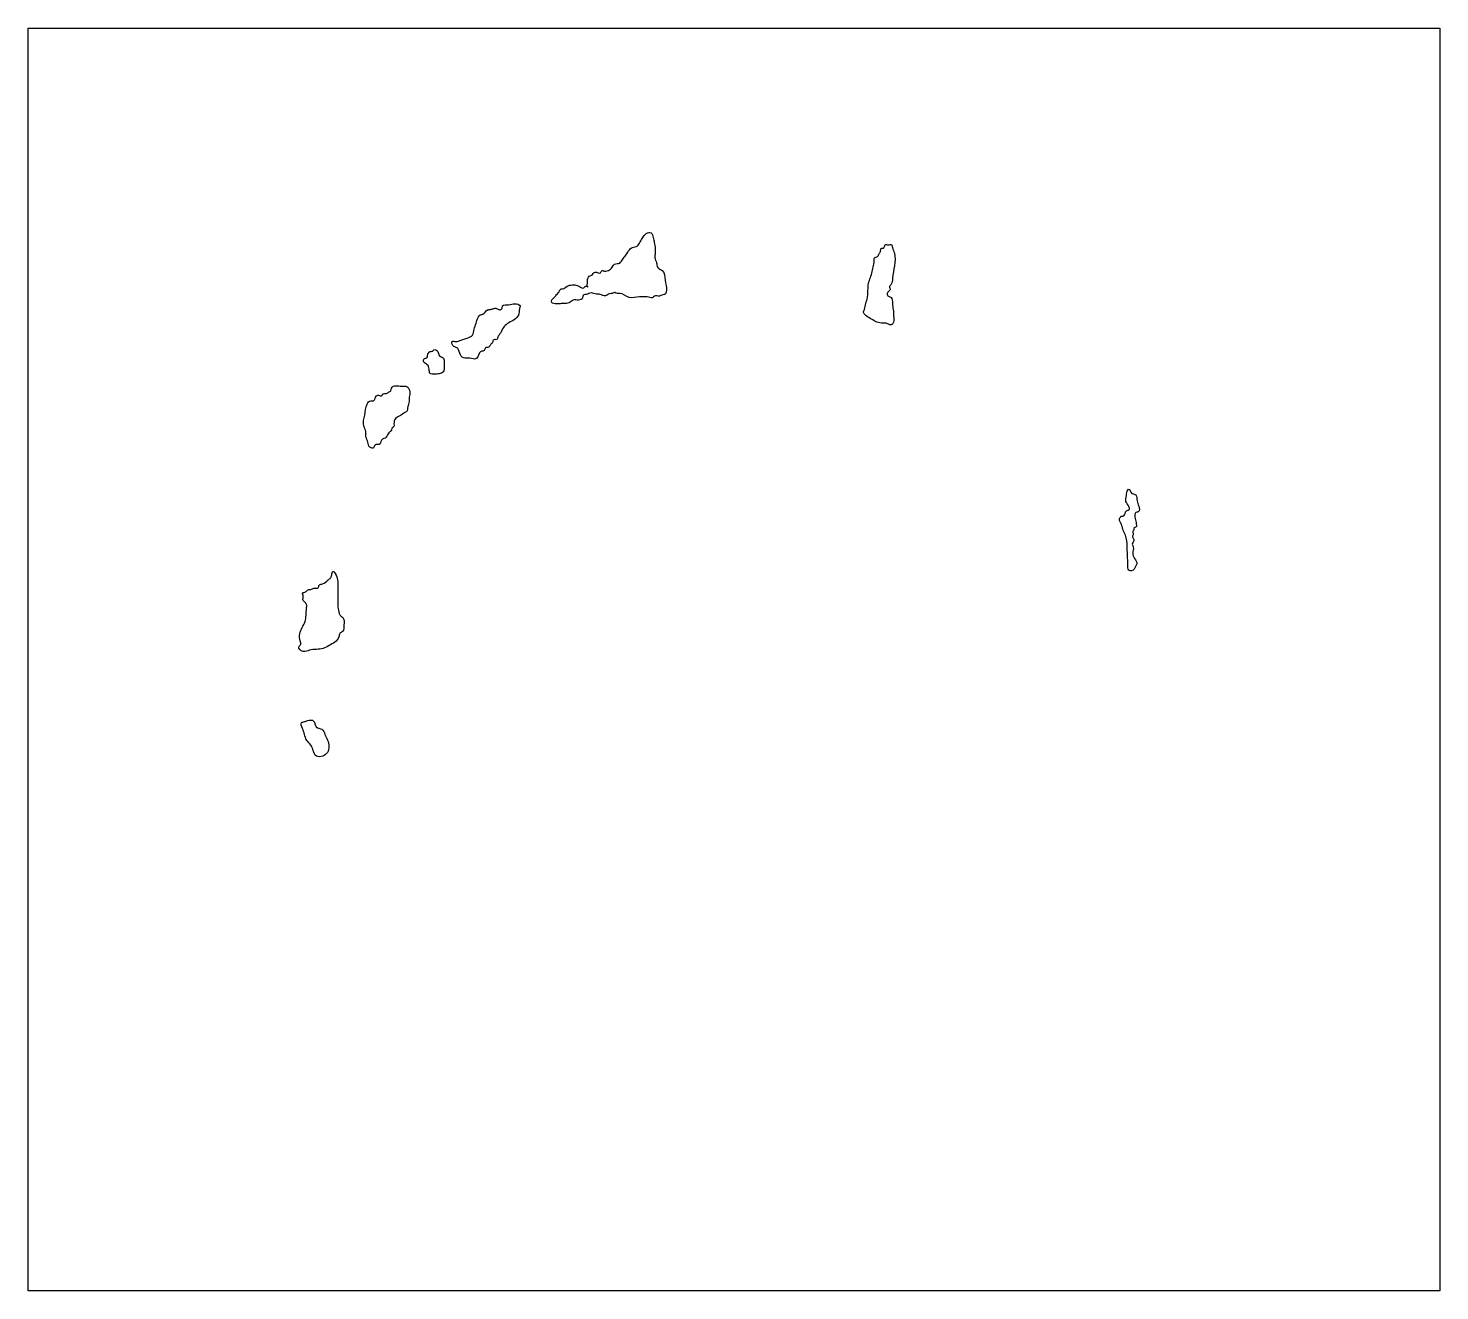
# Model space of a CAD drawing. Header units: millimetres. Extents: x 0 to 1900, y -800 to 900.
import ezdxf

# ---------------------------------------------------------------- set-up
doc = ezdxf.new("R2010")
doc.units = ezdxf.units.MM
doc.layers.get('0').update_dxf_attribs({"linetype": 'CONTINUOUS'})

msp = doc.modelspace()

# ---------------------------------------------------------------- linework, layer by layer
msp.add_lwpolyline([(1900, -800), (0, -800), (0, 900), (1900, 900)], close=True)
for points, knots in [([(707.4, 529.3), (709.8, 528.8), (714.2, 528.7), (720.7, 529.7), (728.5, 529.2), (733.3, 535), (740.6, 533.4), (747, 534.9), (746, 540.8), (749.9, 541.7), (753.2, 541.5), (757.4, 544.8), (763.1, 541.2), (770, 542.7), (777.3, 537.4), (781.5, 543.3), (786.3, 542.3), (789.4, 544.8), (792.6, 542.2), (799.9, 543.8), (808.4, 535), (820.6, 538.3), (830, 538.7), (835.3, 537.9), (840.4, 536.4), (843.4, 541), (849.1, 538.2), (852.9, 541.1), (858, 541.1), (860.2, 549.2), (856.6, 560.3), (857.2, 573.3), (846.1, 576.9), (846.2, 584.5), (842.8, 591), (844.6, 599.6), (843.1, 609.5), (841.4, 617.9), (839.5, 626.2), (830.9, 624.3), (827.2, 618.1), (823.5, 612.7), (820.6, 605.4), (812.4, 605.7), (808, 600.2), (804.6, 594.1), (799.9, 589.6), (797.2, 582.5), (788.1, 583.6), (785.8, 575.9), (780.4, 573.5), (776, 572.2), (771.9, 574.9), (770.8, 569.9), (767.2, 570.6), (762.7, 572.4), (760.7, 569.7), (758.3, 567.4), (753.6, 565.8), (752.4, 560.9), (753.3, 556.3), (751.3, 553.5), (754.6, 550.8), (751.7, 553.4), (748.8, 551.8), (746.8, 548.9), (742.3, 552.2), (737.6, 554.5), (730, 554.6), (724.6, 552.6), (721.2, 549), (715.8, 549.7), (714.7, 544.2), (710.9, 541.5), (709.5, 538), (705, 536.2), (703.9, 530.2), (706.3, 529.5), (707.4, 529.3)], [0, 0, 0, 0, 0.698624, 1.397247, 2.095871, 2.794494, 3.493118, 4.191741, 4.541053, 4.890365, 5.239676, 5.588988, 6.287612, 6.986235, 7.684859, 8.383482, 8.732794, 9.082106, 9.431418, 9.780729, 11.177977, 12.575224, 13.273847, 13.972471, 14.321782, 14.671094, 15.369718, 15.719029, 16.068341, 16.766965, 18.164212, 19.561459, 20.260082, 20.958706, 21.65733, 22.355953, 23.7532, 24.451824, 25.150447, 25.849071, 26.547694, 27.246318, 27.944941, 28.643565, 29.342188, 30.040812, 30.739435, 31.438059, 32.136683, 32.835306, 33.53393, 33.883241, 34.232553, 34.581865, 34.931177, 35.280488, 35.6298, 35.979112, 36.328424, 37.027047, 37.376359, 37.725671, 37.900327, 38.074983, 38.424294, 38.773606, 39.122918, 39.821541, 40.520165, 41.218788, 41.5681, 41.917412, 42.616035, 42.965347, 43.314659, 44.013283, 44.362594, 44.711906, 44.711906, 44.711906, 44.711906]), ([(1148.4, 502.9), (1151.2, 502.7), (1155.7, 503.6), (1160.5, 499.5), (1165.7, 502.8), (1164.7, 510.8), (1164.9, 519.1), (1163, 527), (1163.4, 535.4), (1160.4, 538.5), (1155.5, 539.9), (1156.7, 545.3), (1161.3, 547.6), (1158.2, 552.5), (1163.3, 556), (1163.2, 566.6), (1166.5, 579.6), (1167.5, 594.9), (1163.4, 602.9), (1162.6, 609.8), (1157.8, 607.8), (1152.5, 609.6), (1152.8, 603), (1147.4, 604.7), (1147.5, 598.9), (1144.8, 596), (1143.9, 592), (1138.2, 591.7), (1139.2, 584.7), (1136.8, 578.5), (1135.5, 567.4), (1128.9, 554.8), (1131.4, 540.2), (1127.1, 529.6), (1126.4, 522.8), (1123.7, 517.2), (1127.2, 512.8), (1133.2, 509.4), (1140.3, 505), (1145.6, 503), (1148.4, 502.9)], [0, 0, 0, 0, 0.842824, 1.264235, 1.685647, 2.528471, 3.371294, 4.214118, 5.056942, 5.478353, 5.899765, 6.321177, 6.742589, 7.164001, 7.585412, 8.428236, 10.113883, 11.79953, 12.642354, 13.063766, 13.485178, 13.906589, 14.328001, 14.749413, 15.170825, 15.592237, 16.013648, 16.43506, 16.856472, 17.699295, 18.542119, 20.227766, 21.913413, 22.756237, 23.599061, 24.020472, 24.441884, 25.284708, 26.127531, 26.970355, 26.970355, 26.970355, 26.970355]), ([(585.9, 456.1), (588.2, 455.3), (594.2, 457), (603.8, 452.3), (606.1, 460.9), (609.2, 465.4), (614.4, 464.9), (614.6, 470.8), (620.3, 469.6), (621.8, 474.3), (625.5, 476.2), (625.4, 482.1), (631.9, 479.2), (631.8, 485), (635.5, 488.6), (638.4, 495.4), (644.7, 503.8), (657, 506.9), (661.1, 516.5), (660.7, 522), (663.9, 527.5), (654, 530.2), (647.6, 526.5), (637.7, 528.8), (638.2, 521.5), (634.2, 520.3), (630.5, 523.3), (626.1, 522.8), (622.3, 520.9), (616.2, 521.4), (614, 514.3), (607.8, 514.6), (604.6, 509.3), (602.9, 502.7), (600, 494.9), (599, 485.8), (590.9, 482.5), (582.7, 480.6), (577, 476.9), (569.9, 479.6), (570, 474.1), (572.8, 471), (578.9, 470.1), (580.4, 462.2), (583.6, 457), (585.9, 456.1)], [0, 0, 0, 0, 0.837315, 1.674631, 2.511946, 2.930604, 3.349262, 3.76792, 4.186577, 4.605235, 5.023893, 5.44255, 5.861208, 6.279866, 6.698524, 7.535839, 8.373154, 10.047785, 10.885101, 11.303759, 11.722416, 12.559732, 13.397047, 14.234363, 14.65302, 15.071678, 15.490336, 15.908993, 16.327651, 16.746309, 17.583624, 18.002282, 18.42094, 19.258255, 20.095571, 20.932886, 21.770202, 22.607517, 23.444833, 23.86349, 24.282148, 24.700806, 25.119463, 25.956779, 26.794094, 26.794094, 26.794094, 26.794094]), ([(540.9, 435.1), (542.1, 433.9), (547.6, 434.4), (552.9, 434.3), (559.7, 436.7), (560.2, 443.5), (559.4, 449.2), (560.4, 456.7), (552.3, 458), (552.4, 465.5), (546.4, 468.9), (544, 464.3), (539.3, 465.2), (537.5, 460.4), (537.2, 455.5), (531.4, 456.2), (531.7, 449.1), (537.8, 447.7), (540.3, 441.3), (539.7, 436.2), (540.9, 435.1)], [0, 0, 0, 0, 0.621686, 1.243371, 1.865057, 2.486742, 3.108428, 3.730113, 4.351799, 4.973484, 5.59517, 5.906012, 6.216855, 6.838541, 7.149384, 7.460226, 8.081912, 8.703597, 9.325283, 9.946968, 9.946968, 9.946968, 9.946968]), ([(459.9, 335.9), (461, 335), (464.3, 333.7), (466.2, 337.9), (467.8, 339.9), (474.6, 338.3), (473.9, 346.9), (483.4, 348), (483.6, 355.2), (489, 357.2), (488.5, 361.7), (492.8, 363.3), (491.8, 368.9), (493.7, 375.4), (501.3, 377.9), (505.6, 382.1), (510.5, 384.3), (510.3, 390.1), (513.1, 395.5), (512.5, 403.3), (514.7, 410.3), (510.7, 419), (502.4, 417.6), (495.3, 419.3), (488.5, 417.3), (488.7, 411.3), (484.7, 410), (481.7, 407.3), (477.3, 409.1), (476.4, 403.8), (471.5, 406.4), (467.5, 405.2), (467.3, 401.2), (465.4, 397.7), (459.4, 399.4), (454.2, 391.6), (453.5, 379.1), (449.7, 366.6), (455.3, 357.3), (453.7, 349.6), (457.8, 343), (457.7, 337.6), (459.9, 335.9)], [0, 0, 0, 0, 0.375291, 0.750582, 1.125873, 1.501165, 2.251747, 3.002329, 3.752911, 4.128203, 4.503494, 4.878785, 5.254076, 6.004658, 6.75524, 7.505823, 7.881114, 8.256405, 9.006987, 9.75757, 10.508152, 11.258734, 12.009316, 12.759899, 13.510481, 13.885772, 14.261063, 14.636354, 15.011646, 15.386937, 15.762228, 16.137519, 16.51281, 16.888101, 17.263392, 18.013975, 19.515139, 21.016304, 21.766886, 22.517468, 23.268051, 24.018633, 24.018633, 24.018633, 24.018633]), ([(1481.4, 170.2), (1483.2, 168.8), (1489.2, 169.9), (1489.9, 175.4), (1493.7, 179.9), (1488.9, 186.2), (1485.4, 193.3), (1488.7, 200.1), (1485.4, 205.5), (1487.3, 207.5), (1489.1, 211.6), (1485.5, 215), (1488.2, 218.9), (1485.9, 222.7), (1488.6, 224.3), (1487.2, 227.8), (1492.5, 227.5), (1491.3, 232.7), (1491.1, 237.1), (1489.2, 242.4), (1489.3, 248.1), (1496.8, 248.6), (1495, 257), (1491.9, 263.1), (1492.9, 273.5), (1484.1, 272.4), (1482.5, 280.3), (1478.7, 277.9), (1478.6, 270.4), (1476.2, 262.4), (1481.3, 257.9), (1483, 250.9), (1476, 250.7), (1476.8, 242.8), (1470.4, 243.3), (1467.6, 237.3), (1472.4, 232.4), (1473.1, 224.1), (1478.7, 215.4), (1479.5, 201.6), (1479.5, 188.3), (1480.5, 178.6), (1479.6, 171.6), (1481.4, 170.2)], [0, 0, 0, 0, 0.794489, 1.191734, 1.588979, 2.383468, 3.177957, 3.972446, 4.369691, 4.766936, 5.16418, 5.561425, 5.95867, 6.355914, 6.554536, 6.753159, 7.150403, 7.547648, 7.944893, 8.739382, 9.136627, 9.533871, 10.328361, 11.12285, 11.917339, 12.711828, 13.109073, 13.506318, 14.300807, 15.095296, 15.889785, 16.28703, 16.684275, 17.478764, 17.876009, 18.273253, 19.067743, 19.862232, 20.656721, 22.2457, 23.834678, 24.629167, 25.423657, 25.423657, 25.423657, 25.423657]), ([(369.9, 60.9), (373, 60.2), (378.7, 63.3), (387.9, 63.6), (397, 64.1), (405.1, 69), (412.6, 72.8), (418.7, 78.7), (418.4, 85.5), (425.3, 88.3), (424.4, 96.5), (426.1, 105.2), (420.5, 108.3), (416.5, 115.7), (416.6, 130.3), (416.7, 148.7), (416.9, 161.3), (409.9, 170.4), (408.4, 163.5), (407.7, 159.7), (401.9, 156.6), (398.5, 151.2), (390.9, 151.4), (391.2, 145.3), (385.2, 146.9), (381.7, 144), (376.4, 144.6), (373.9, 140.3), (367.7, 140.5), (371.4, 134.8), (368.3, 130.4), (372.5, 127.1), (375.3, 124), (374.3, 117), (373.9, 110), (373.5, 100.8), (366.6, 90.7), (363.8, 79.9), (367.9, 70.2), (361.8, 66.1), (366.8, 61.6), (369.9, 60.9)], [0, 0, 0, 0, 0.91539, 1.830779, 2.746169, 3.661558, 4.576948, 5.492337, 5.950032, 6.407727, 7.323116, 8.238506, 8.696201, 9.153895, 10.984674, 12.815454, 14.646233, 15.103927, 15.561622, 16.019317, 16.477012, 17.392401, 17.850096, 18.307791, 18.765485, 19.22318, 19.680875, 20.13857, 20.596265, 21.053959, 21.511654, 21.969349, 22.427044, 22.884738, 23.800128, 24.715517, 25.630907, 27.461686, 27.919381, 28.377076, 29.292465, 29.292465, 29.292465, 29.292465]), ([(387.9, -80), (390.3, -81.3), (397.1, -80.8), (405.7, -73.9), (404.7, -60.5), (399.1, -51.2), (396.8, -42.5), (385.6, -42.9), (386, -30.6), (376.9, -31.6), (372.2, -33.8), (365.5, -34.8), (369.5, -43.3), (372.1, -50.6), (373.8, -59.5), (381.6, -64.8), (383.2, -72.7), (385.6, -78.6), (387.9, -80)], [0, 0, 0, 0, 0.853776, 1.707551, 3.415103, 4.268878, 5.122654, 5.97643, 6.830205, 7.683981, 8.110869, 8.537757, 9.391532, 10.245308, 11.099083, 11.952859, 12.806635, 13.66041, 13.66041, 13.66041, 13.66041])]:
    msp.add_open_spline(points, degree=3, knots=knots)

doc.saveas('drawing.dxf')
